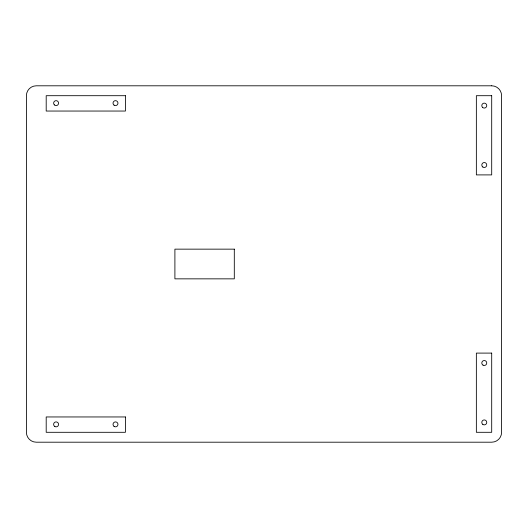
<?xml version="1.0" encoding="UTF-8"?>
<svg xmlns="http://www.w3.org/2000/svg" width="528" height="528" viewBox="0 0 528 528"><rect width="100%" height="100%" fill="white"/><g stroke="black" fill="none" stroke-linecap="round" stroke-linejoin="round"><path stroke-width="0.79" d="M491.7 85.8L36.3 85.8A9.9 9.9 0 0 0 26.4 95.7L26.4 432.3A9.9 9.9 0 0 0 36.3 442.2L491.7 442.2A9.9 9.9 0 0 0 501.6 432.3L501.6 95.7A9.9 9.9 0 0 0 491.7 85.8M125.4 95.7L46.2 95.7L46.2 111.045L125.4 111.045L125.4 95.7M491.7 95.7L476.355 95.7L476.355 174.9L491.7 174.9L491.7 95.7M234.3 249.15L174.9 249.15L174.9 278.85L234.3 278.85L234.3 249.15M491.7 353.1L476.355 353.1L476.355 432.3L491.7 432.3L491.7 353.1M125.4 416.955L46.2 416.955L46.2 432.3L125.4 432.3L125.4 416.955M482.526 107.349A2.475 2.475 0 0 0 486.664 106.24A2.475 2.475 0 0 0 483.635 103.211A2.475 2.475 0 0 0 482.526 107.349M482.843 167.02A2.475 2.475 0 0 0 486.737 165.231A2.475 2.475 0 0 0 483.245 162.749A2.475 2.475 0 0 0 482.843 167.02M483.034 365.145A2.475 2.475 0 0 0 486.75 363A2.475 2.475 0 0 0 483.034 360.855A2.475 2.475 0 0 0 483.034 365.145M482.843 424.42A2.475 2.475 0 0 0 486.737 422.631A2.475 2.475 0 0 0 483.245 420.149A2.475 2.475 0 0 0 482.843 424.42M54.859 426.525A2.475 2.475 0 0 0 58.575 424.38A2.475 2.475 0 0 0 54.859 422.235A2.475 2.475 0 0 0 54.859 426.525M114.068 426.4A2.475 2.475 0 0 0 117.962 424.611A2.475 2.475 0 0 0 114.47 422.129A2.475 2.475 0 0 0 114.068 426.4M54.351 104.874A2.475 2.475 0 0 0 58.489 103.765A2.475 2.475 0 0 0 55.46 100.736A2.475 2.475 0 0 0 54.351 104.874M114.068 105.145A2.475 2.475 0 0 0 117.962 103.356A2.475 2.475 0 0 0 114.47 100.874A2.475 2.475 0 0 0 114.068 105.145"/></g></svg>
